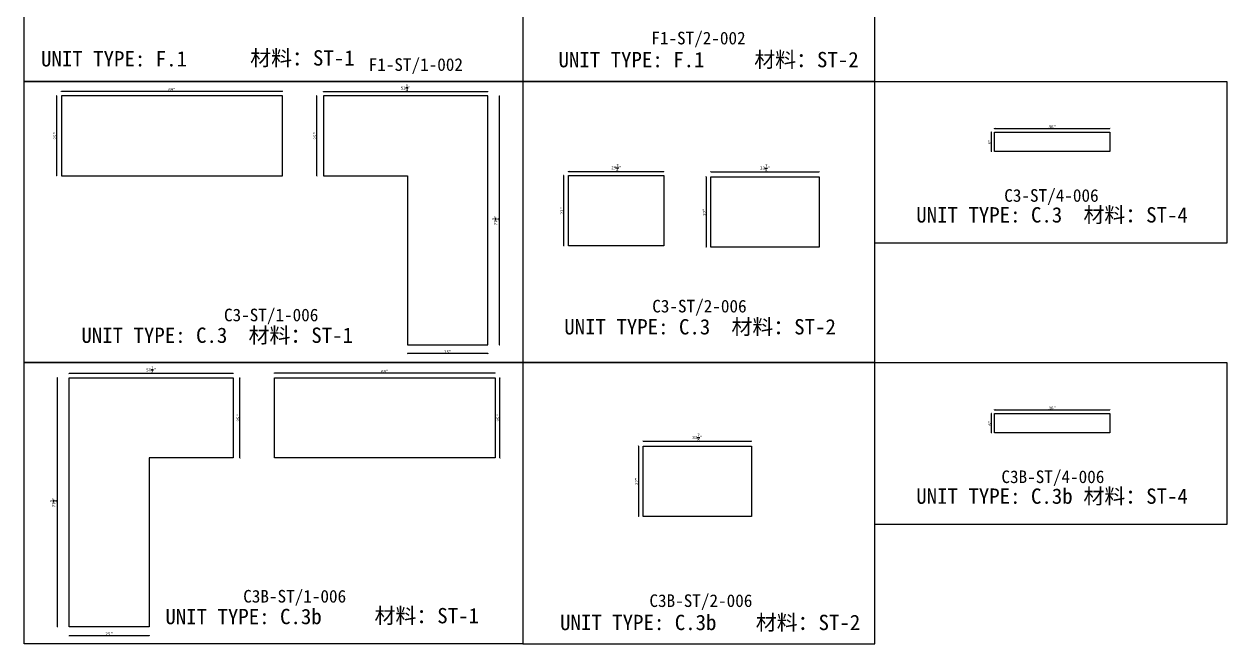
# Model space of a CAD drawing. Header units: millimetres. Extents: x -46966 to 138077, y -48408 to 2116.
# Drawn here: x 29598 to 39139, y -24218 to -19305 of the extents above; entities that cross this region are included whole.
import ezdxf
from ezdxf.enums import TextEntityAlignment as Align

# ---------------------------------------------------------------- set-up
doc = ezdxf.new("R2010")
doc.units = ezdxf.units.MM
doc.layers.add('PART_NUMBER', color=3, linetype='Continuous')
doc.styles.add('样式 1', font='')
doc.styles.get('样式 1').set_extended_font_data('NSimSun')
doc.dimstyles.new('副本 ISO-25', dxfattribs={"dimtxt": 25, "dimasz": 10, "dimexe": 1.5, "dimexo": 0.5, "dimtad": 1, "dimlfac": 0.03937, "dimlunit": 5, "dimtxsty": '样式 1', "dimblk": 'ARCHTICK', "dimcen": 2.5, "dimclrd": 256, "dimclrt": 1, "dimazin": 3, "dimtfac": 1, "dimtmove": 0, "dimatfit": 3, "dimfxlon": 1})

# ---------------------------------------------------------------- blocks, each defined once
blk = doc.blocks.new('_ArchTick')
at = {"color": 0, "linetype": 'ByBlock', "const_width": 0.15}
blk.add_lwpolyline([(-0.5, -0.5), (0.5, 0.5)], dxfattribs=at)
blk = doc.blocks.new('*D1041')
at = {"color": 0, "lineweight": -2, "transparency": 16777216}
for p, q in [((33916.8, -20473.1), (33916.8, -20470.6)), ((34672.5, -20473.1), (34672.5, -20470.6))]:
    blk.add_line(p, q, dxfattribs=at)
at = {"lineweight": -2, "transparency": 16777216}
blk.add_line((33916.8, -20472.1), (34672.5, -20472.1), dxfattribs=at)
at = {"layer": 'Defpoints', "color": 0, "transparency": 16777216}
for p in [(33916.8, -20504.8), (34672.5, -20472.1), (34672.5, -20504.8)]:
    blk.add_point(p, dxfattribs=at)
at = {"lineweight": -2, "transparency": 16777216, "xscale": 10, "yscale": 10, "zscale": 10, "rotation": 180}
blk.add_blockref('_ArchTick', (33916.8, -20472.1), dxfattribs=at)
at = {"lineweight": -2, "transparency": 16777216, "xscale": 10, "yscale": 10, "zscale": 10}
blk.add_blockref('_ArchTick', (34672.5, -20472.1), dxfattribs=at)
at = {"color": 1, "transparency": 16777216, "insert": (34294.7, -20443), "char_height": 25, "attachment_point": 5, "style": '样式 1'}
blk.add_mtext('\\A1;29{\\H1x;\\S3/4;}"', dxfattribs=at)
blk = doc.blocks.new('*D1042')
at = {"color": 0, "lineweight": -2, "transparency": 16777216}
for p, q in [((33878.5, -20504.8), (33876, -20504.8)), ((33878.5, -21063.6), (33876, -21063.6))]:
    blk.add_line(p, q, dxfattribs=at)
at = {"lineweight": -2, "transparency": 16777216}
blk.add_line((33877.5, -20504.8), (33877.5, -21063.6), dxfattribs=at)
at = {"layer": 'Defpoints', "color": 0, "transparency": 16777216}
for p in [(33916.8, -20504.8), (33877.5, -21063.6), (33916.8, -21063.6)]:
    blk.add_point(p, dxfattribs=at)
at = {"lineweight": -2, "transparency": 16777216, "xscale": 10, "yscale": 10, "zscale": 10}
for p, rotation in [((33877.5, -20504.8), 90), ((33877.5, -21063.6), 270)]:
    blk.add_blockref('_ArchTick', p, dxfattribs=dict(at, rotation=rotation))
at = {"color": 1, "transparency": 16777216, "insert": (33864.4, -20784.2), "char_height": 25, "attachment_point": 5, "rotation": 90, "style": '样式 1'}
blk.add_mtext('\\A1;22"', dxfattribs=at)
blk = doc.blocks.new('*D1043')
at = {"color": 0, "lineweight": -2, "transparency": 16777216}
for p, q in [((35044.4, -20476.6), (35044.4, -20474.1)), ((35904.8, -20476.6), (35904.8, -20474.1))]:
    blk.add_line(p, q, dxfattribs=at)
at = {"lineweight": -2, "transparency": 16777216}
blk.add_line((35044.4, -20475.6), (35904.8, -20475.6), dxfattribs=at)
at = {"layer": 'Defpoints', "color": 0, "transparency": 16777216}
for p in [(35904.8, -20475.6), (35044.4, -20515.1), (35904.8, -20515.1)]:
    blk.add_point(p, dxfattribs=at)
at = {"lineweight": -2, "transparency": 16777216, "xscale": 10, "yscale": 10, "zscale": 10, "rotation": 180}
blk.add_blockref('_ArchTick', (35044.4, -20475.6), dxfattribs=at)
at = {"lineweight": -2, "transparency": 16777216, "xscale": 10, "yscale": 10, "zscale": 10}
blk.add_blockref('_ArchTick', (35904.8, -20475.6), dxfattribs=at)
at = {"color": 1, "transparency": 16777216, "insert": (35474.6, -20446.5), "char_height": 25, "attachment_point": 5, "style": '样式 1'}
blk.add_mtext('\\A1;33{\\H1x;\\S7/8;}"', dxfattribs=at)
blk = doc.blocks.new('*D1044')
at = {"color": 0, "lineweight": -2, "transparency": 16777216}
for p, q in [((35008.8, -20515.1), (35006.3, -20515.1)), ((35008.8, -21073.9), (35006.3, -21073.9))]:
    blk.add_line(p, q, dxfattribs=at)
at = {"lineweight": -2, "transparency": 16777216}
blk.add_line((35007.8, -20515.1), (35007.8, -21073.9), dxfattribs=at)
at = {"layer": 'Defpoints', "color": 0, "transparency": 16777216}
for p in [(35044.4, -20515.1), (35007.8, -21073.9), (35044.4, -21073.9)]:
    blk.add_point(p, dxfattribs=at)
at = {"lineweight": -2, "transparency": 16777216, "xscale": 10, "yscale": 10, "zscale": 10}
for p, rotation in [((35007.8, -20515.1), 90), ((35007.8, -21073.9), 270)]:
    blk.add_blockref('_ArchTick', p, dxfattribs=dict(at, rotation=rotation))
at = {"color": 1, "transparency": 16777216, "insert": (34994.7, -20794.5), "char_height": 25, "attachment_point": 5, "rotation": 90, "style": '样式 1'}
blk.add_mtext('\\A1;22"', dxfattribs=at)
blk = doc.blocks.new('*D1045')
at = {"color": 0, "lineweight": -2, "transparency": 16777216}
for p, q in [((29858.9, -19873.6), (29856.4, -19873.6)), ((29858.9, -20508.6), (29856.4, -20508.6))]:
    blk.add_line(p, q, dxfattribs=at)
at = {"lineweight": -2, "transparency": 16777216}
blk.add_line((29857.9, -20508.6), (29857.9, -19873.6), dxfattribs=at)
at = {"layer": 'Defpoints', "color": 0, "transparency": 16777216}
for p in [(29857.9, -19873.6), (29894.9, -19873.6), (29894.9, -20508.6)]:
    blk.add_point(p, dxfattribs=at)
at = {"lineweight": -2, "transparency": 16777216, "xscale": 10, "yscale": 10, "zscale": 10}
for p, rotation in [((29857.9, -19873.6), 90), ((29857.9, -20508.6), 270)]:
    blk.add_blockref('_ArchTick', p, dxfattribs=dict(at, rotation=rotation))
at = {"color": 1, "transparency": 16777216, "insert": (29844.8, -20191.1), "char_height": 25, "attachment_point": 5, "rotation": 90, "style": '样式 1'}
blk.add_mtext('\\A1;25"', dxfattribs=at)
blk = doc.blocks.new('*D1046')
at = {"color": 0, "lineweight": -2, "transparency": 16777216}
for p, q in [((29894.9, -19838.3), (29894.9, -19835.8)), ((31647.5, -19838.3), (31647.5, -19835.8))]:
    blk.add_line(p, q, dxfattribs=at)
at = {"lineweight": -2, "transparency": 16777216}
blk.add_line((29894.9, -19837.3), (31647.5, -19837.3), dxfattribs=at)
at = {"layer": 'Defpoints', "color": 0, "transparency": 16777216}
for p in [(31647.5, -19837.3), (29894.9, -19873.6), (31647.5, -19873.6)]:
    blk.add_point(p, dxfattribs=at)
at = {"lineweight": -2, "transparency": 16777216, "xscale": 10, "yscale": 10, "zscale": 10, "rotation": 180}
blk.add_blockref('_ArchTick', (29894.9, -19837.3), dxfattribs=at)
at = {"lineweight": -2, "transparency": 16777216, "xscale": 10, "yscale": 10, "zscale": 10}
blk.add_blockref('_ArchTick', (31647.5, -19837.3), dxfattribs=at)
at = {"color": 1, "transparency": 16777216, "insert": (30771.2, -19824.2), "char_height": 25, "attachment_point": 5, "style": '样式 1'}
blk.add_mtext('\\A1;69"', dxfattribs=at)
blk = doc.blocks.new('*D1047')
at = {"color": 0, "lineweight": -2, "transparency": 16777216}
for p, q in [((31973.7, -19841.5), (31973.7, -19839)), ((33275.5, -19841.5), (33275.5, -19839))]:
    blk.add_line(p, q, dxfattribs=at)
at = {"lineweight": -2, "transparency": 16777216}
blk.add_line((31973.7, -19840.5), (33275.5, -19840.5), dxfattribs=at)
at = {"layer": 'Defpoints', "color": 0, "transparency": 16777216}
for p in [(33275.5, -19840.5), (31973.7, -19873.6), (33275.5, -19873.6)]:
    blk.add_point(p, dxfattribs=at)
at = {"lineweight": -2, "transparency": 16777216, "xscale": 10, "yscale": 10, "zscale": 10, "rotation": 180}
blk.add_blockref('_ArchTick', (31973.7, -19840.5), dxfattribs=at)
at = {"lineweight": -2, "transparency": 16777216, "xscale": 10, "yscale": 10, "zscale": 10}
blk.add_blockref('_ArchTick', (33275.5, -19840.5), dxfattribs=at)
at = {"color": 1, "transparency": 16777216, "insert": (32624.6, -19811.5), "char_height": 25, "attachment_point": 5, "style": '样式 1'}
blk.add_mtext('\\A1;51{\\H1x;\\S1/4;}"', dxfattribs=at)
blk = doc.blocks.new('*D1048')
at = {"color": 0, "lineweight": -2, "transparency": 16777216}
for p, q in [((31921.3, -19873.6), (31918.8, -19873.6)), ((31921.3, -20508.6), (31918.8, -20508.6))]:
    blk.add_line(p, q, dxfattribs=at)
at = {"lineweight": -2, "transparency": 16777216}
blk.add_line((31920.3, -20508.6), (31920.3, -19873.6), dxfattribs=at)
at = {"layer": 'Defpoints', "color": 0, "transparency": 16777216}
for p in [(31920.3, -19873.6), (31973.7, -19873.6), (31973.7, -20508.6)]:
    blk.add_point(p, dxfattribs=at)
at = {"lineweight": -2, "transparency": 16777216, "xscale": 10, "yscale": 10, "zscale": 10}
for p, rotation in [((31920.3, -19873.6), 90), ((31920.3, -20508.6), 270)]:
    blk.add_blockref('_ArchTick', p, dxfattribs=dict(at, rotation=rotation))
at = {"color": 1, "transparency": 16777216, "insert": (31907.2, -20191.1), "char_height": 25, "attachment_point": 5, "rotation": 90, "style": '样式 1'}
blk.add_mtext('\\A1;25"', dxfattribs=at)
blk = doc.blocks.new('*D1049')
at = {"color": 0, "lineweight": -2, "transparency": 16777216}
for p, q in [((32640.5, -21915.9), (32640.5, -21918.4)), ((33275.5, -21915.9), (33275.5, -21918.4))]:
    blk.add_line(p, q, dxfattribs=at)
at = {"lineweight": -2, "transparency": 16777216}
blk.add_line((33275.5, -21916.9), (32640.5, -21916.9), dxfattribs=at)
at = {"layer": 'Defpoints', "color": 0, "transparency": 16777216}
for p in [(32640.5, -21848.5), (32640.5, -21916.9), (33275.5, -21848.5)]:
    blk.add_point(p, dxfattribs=at)
at = {"lineweight": -2, "transparency": 16777216, "xscale": 10, "yscale": 10, "zscale": 10, "rotation": 180}
blk.add_blockref('_ArchTick', (32640.5, -21916.9), dxfattribs=at)
at = {"lineweight": -2, "transparency": 16777216, "xscale": 10, "yscale": 10, "zscale": 10}
blk.add_blockref('_ArchTick', (33275.5, -21916.9), dxfattribs=at)
at = {"color": 1, "transparency": 16777216, "insert": (32958, -21903.8), "char_height": 25, "attachment_point": 5, "style": '样式 1'}
blk.add_mtext('\\A1;25"', dxfattribs=at)
blk = doc.blocks.new('*D1050')
at = {"color": 0, "lineweight": -2, "transparency": 16777216}
for p, q in [((33367.7, -19873.6), (33370.2, -19873.6)), ((33367.7, -21848.5), (33370.2, -21848.5))]:
    blk.add_line(p, q, dxfattribs=at)
at = {"lineweight": -2, "transparency": 16777216}
blk.add_line((33368.7, -21848.5), (33368.7, -19873.6), dxfattribs=at)
at = {"layer": 'Defpoints', "color": 0, "transparency": 16777216}
for p in [(33275.5, -19873.6), (33368.7, -19873.6), (33275.5, -21848.5)]:
    blk.add_point(p, dxfattribs=at)
at = {"lineweight": -2, "transparency": 16777216, "xscale": 10, "yscale": 10, "zscale": 10}
for p, rotation in [((33368.7, -19873.6), 90), ((33368.7, -21848.5), 270)]:
    blk.add_blockref('_ArchTick', p, dxfattribs=dict(at, rotation=rotation))
at = {"color": 1, "transparency": 16777216, "insert": (33339.6, -20861.1), "char_height": 25, "attachment_point": 5, "rotation": 90, "style": '样式 1'}
blk.add_mtext('\\A1;77{\\H1x;\\S3/4;}"', dxfattribs=at)
blk = doc.blocks.new('*D1051')
at = {"color": 0, "lineweight": -2, "transparency": 16777216}
for p, q in [((33371.9, -22108.1), (33374.4, -22108.1)), ((33371.9, -22743.1), (33374.4, -22743.1))]:
    blk.add_line(p, q, dxfattribs=at)
at = {"lineweight": -2, "transparency": 16777216}
blk.add_line((33372.9, -22743.1), (33372.9, -22108.1), dxfattribs=at)
at = {"layer": 'Defpoints', "color": 0, "transparency": 16777216}
for p in [(33336, -22108.1), (33372.9, -22108.1), (33336, -22743.1)]:
    blk.add_point(p, dxfattribs=at)
at = {"lineweight": -2, "transparency": 16777216, "xscale": 10, "yscale": 10, "zscale": 10}
for p, rotation in [((33372.9, -22108.1), 90), ((33372.9, -22743.1), 270)]:
    blk.add_blockref('_ArchTick', p, dxfattribs=dict(at, rotation=rotation))
at = {"color": 1, "transparency": 16777216, "insert": (33359.8, -22425.6), "char_height": 25, "attachment_point": 5, "rotation": 90, "style": '样式 1'}
blk.add_mtext('\\A1;25"', dxfattribs=at)
blk = doc.blocks.new('*D1052')
at = {"color": 0, "lineweight": -2, "transparency": 16777216}
for p, q in [((31583.4, -22072.8), (31583.4, -22070.3)), ((33336, -22072.8), (33336, -22070.3))]:
    blk.add_line(p, q, dxfattribs=at)
at = {"lineweight": -2, "transparency": 16777216}
blk.add_line((33336, -22071.8), (31583.4, -22071.8), dxfattribs=at)
at = {"layer": 'Defpoints', "color": 0, "transparency": 16777216}
for p in [(31583.4, -22071.8), (31583.4, -22108.1), (33336, -22108.1)]:
    blk.add_point(p, dxfattribs=at)
at = {"lineweight": -2, "transparency": 16777216, "xscale": 10, "yscale": 10, "zscale": 10, "rotation": 180}
blk.add_blockref('_ArchTick', (31583.4, -22071.8), dxfattribs=at)
at = {"lineweight": -2, "transparency": 16777216, "xscale": 10, "yscale": 10, "zscale": 10}
blk.add_blockref('_ArchTick', (33336, -22071.8), dxfattribs=at)
at = {"color": 1, "transparency": 16777216, "insert": (32459.7, -22058.7), "char_height": 25, "attachment_point": 5, "style": '样式 1'}
blk.add_mtext('\\A1;69"', dxfattribs=at)
blk = doc.blocks.new('*D1053')
at = {"color": 0, "lineweight": -2, "transparency": 16777216}
for p, q in [((29955.3, -22076), (29955.3, -22073.5)), ((31257.1, -22076), (31257.1, -22073.5))]:
    blk.add_line(p, q, dxfattribs=at)
at = {"lineweight": -2, "transparency": 16777216}
blk.add_line((31257.1, -22075), (29955.3, -22075), dxfattribs=at)
at = {"layer": 'Defpoints', "color": 0, "transparency": 16777216}
for p in [(29955.3, -22075), (29955.3, -22108.1), (31257.1, -22108.1)]:
    blk.add_point(p, dxfattribs=at)
at = {"lineweight": -2, "transparency": 16777216, "xscale": 10, "yscale": 10, "zscale": 10, "rotation": 180}
blk.add_blockref('_ArchTick', (29955.3, -22075), dxfattribs=at)
at = {"lineweight": -2, "transparency": 16777216, "xscale": 10, "yscale": 10, "zscale": 10}
blk.add_blockref('_ArchTick', (31257.1, -22075), dxfattribs=at)
at = {"color": 1, "transparency": 16777216, "insert": (30606.2, -22046), "char_height": 25, "attachment_point": 5, "style": '样式 1'}
blk.add_mtext('\\A1;51{\\H1x;\\S1/4;}"', dxfattribs=at)
blk = doc.blocks.new('*D1054')
at = {"color": 0, "lineweight": -2, "transparency": 16777216}
for p, q in [((31309.5, -22108.1), (31312, -22108.1)), ((31309.5, -22743.1), (31312, -22743.1))]:
    blk.add_line(p, q, dxfattribs=at)
at = {"lineweight": -2, "transparency": 16777216}
blk.add_line((31310.5, -22743.1), (31310.5, -22108.1), dxfattribs=at)
at = {"layer": 'Defpoints', "color": 0, "transparency": 16777216}
for p in [(31257.1, -22108.1), (31310.5, -22108.1), (31257.1, -22743.1)]:
    blk.add_point(p, dxfattribs=at)
at = {"lineweight": -2, "transparency": 16777216, "xscale": 10, "yscale": 10, "zscale": 10}
for p, rotation in [((31310.5, -22108.1), 90), ((31310.5, -22743.1), 270)]:
    blk.add_blockref('_ArchTick', p, dxfattribs=dict(at, rotation=rotation))
at = {"color": 1, "transparency": 16777216, "insert": (31297.4, -22425.6), "char_height": 25, "attachment_point": 5, "rotation": 90, "style": '样式 1'}
blk.add_mtext('\\A1;25"', dxfattribs=at)
blk = doc.blocks.new('*D1055')
at = {"color": 0, "lineweight": -2, "transparency": 16777216}
for p, q in [((29955.3, -24150.4), (29955.3, -24152.9)), ((30590.3, -24150.4), (30590.3, -24152.9))]:
    blk.add_line(p, q, dxfattribs=at)
at = {"lineweight": -2, "transparency": 16777216}
blk.add_line((29955.3, -24151.4), (30590.3, -24151.4), dxfattribs=at)
at = {"layer": 'Defpoints', "color": 0, "transparency": 16777216}
for p in [(29955.3, -24083), (30590.3, -24083), (30590.3, -24151.4)]:
    blk.add_point(p, dxfattribs=at)
at = {"lineweight": -2, "transparency": 16777216, "xscale": 10, "yscale": 10, "zscale": 10, "rotation": 180}
blk.add_blockref('_ArchTick', (29955.3, -24151.4), dxfattribs=at)
at = {"lineweight": -2, "transparency": 16777216, "xscale": 10, "yscale": 10, "zscale": 10}
blk.add_blockref('_ArchTick', (30590.3, -24151.4), dxfattribs=at)
at = {"color": 1, "transparency": 16777216, "insert": (30272.8, -24138.3), "char_height": 25, "attachment_point": 5, "style": '样式 1'}
blk.add_mtext('\\A1;25"', dxfattribs=at)
blk = doc.blocks.new('*D1056')
at = {"color": 0, "lineweight": -2, "transparency": 16777216}
for p, q in [((29863.1, -22108.1), (29860.6, -22108.1)), ((29863.1, -24083), (29860.6, -24083))]:
    blk.add_line(p, q, dxfattribs=at)
at = {"lineweight": -2, "transparency": 16777216}
blk.add_line((29862.1, -24083), (29862.1, -22108.1), dxfattribs=at)
at = {"layer": 'Defpoints', "color": 0, "transparency": 16777216}
for p in [(29862.1, -22108.1), (29955.3, -22108.1), (29955.3, -24083)]:
    blk.add_point(p, dxfattribs=at)
at = {"lineweight": -2, "transparency": 16777216, "xscale": 10, "yscale": 10, "zscale": 10}
for p, rotation in [((29862.1, -22108.1), 90), ((29862.1, -24083), 270)]:
    blk.add_blockref('_ArchTick', p, dxfattribs=dict(at, rotation=rotation))
at = {"color": 1, "transparency": 16777216, "insert": (29833, -23095.6), "char_height": 25, "attachment_point": 5, "rotation": 90, "style": '样式 1'}
blk.add_mtext('\\A1;77{\\H1x;\\S3/4;}"', dxfattribs=at)
blk = doc.blocks.new('*D1057')
at = {"color": 0, "lineweight": -2, "transparency": 16777216}
for p, q in [((34507.4, -22611.3), (34507.4, -22608.8)), ((35367.8, -22611.3), (35367.8, -22608.8))]:
    blk.add_line(p, q, dxfattribs=at)
at = {"lineweight": -2, "transparency": 16777216}
blk.add_line((34507.4, -22610.3), (35367.8, -22610.3), dxfattribs=at)
at = {"layer": 'Defpoints', "color": 0, "transparency": 16777216}
for p in [(35367.8, -22610.3), (34507.4, -22649.7), (35367.8, -22649.7)]:
    blk.add_point(p, dxfattribs=at)
at = {"lineweight": -2, "transparency": 16777216, "xscale": 10, "yscale": 10, "zscale": 10, "rotation": 180}
blk.add_blockref('_ArchTick', (34507.4, -22610.3), dxfattribs=at)
at = {"lineweight": -2, "transparency": 16777216, "xscale": 10, "yscale": 10, "zscale": 10}
blk.add_blockref('_ArchTick', (35367.8, -22610.3), dxfattribs=at)
at = {"color": 1, "transparency": 16777216, "insert": (34937.6, -22581.2), "char_height": 25, "attachment_point": 5, "style": '样式 1'}
blk.add_mtext('\\A1;33{\\H1x;\\S7/8;}"', dxfattribs=at)
blk = doc.blocks.new('*D1058')
at = {"color": 0, "lineweight": -2, "transparency": 16777216}
for p, q in [((34471.7, -22649.7), (34469.2, -22649.7)), ((34471.7, -23208.5), (34469.2, -23208.5))]:
    blk.add_line(p, q, dxfattribs=at)
at = {"lineweight": -2, "transparency": 16777216}
blk.add_line((34470.7, -22649.7), (34470.7, -23208.5), dxfattribs=at)
at = {"layer": 'Defpoints', "color": 0, "transparency": 16777216}
for p in [(34507.4, -22649.7), (34470.7, -23208.5), (34507.4, -23208.5)]:
    blk.add_point(p, dxfattribs=at)
at = {"lineweight": -2, "transparency": 16777216, "xscale": 10, "yscale": 10, "zscale": 10}
for p, rotation in [((34470.7, -22649.7), 90), ((34470.7, -23208.5), 270)]:
    blk.add_blockref('_ArchTick', p, dxfattribs=dict(at, rotation=rotation))
at = {"color": 1, "transparency": 16777216, "insert": (34457.6, -22929.1), "char_height": 25, "attachment_point": 5, "rotation": 90, "style": '样式 1'}
blk.add_mtext('\\A1;22"', dxfattribs=at)
blk = doc.blocks.new('*D1059')
at = {"color": 0, "lineweight": -2, "transparency": 16777216}
for p, q in [((37296.2, -20132.6), (37296.2, -20130.1)), ((38210.6, -20132.6), (38210.6, -20130.1))]:
    blk.add_line(p, q, dxfattribs=at)
at = {"lineweight": -2, "transparency": 16777216}
blk.add_line((37296.2, -20131.6), (38210.6, -20131.6), dxfattribs=at)
at = {"layer": 'Defpoints', "color": 0, "transparency": 16777216}
for p in [(37296.2, -20162.4), (38210.6, -20131.6), (38210.6, -20162.4)]:
    blk.add_point(p, dxfattribs=at)
at = {"lineweight": -2, "transparency": 16777216, "xscale": 10, "yscale": 10, "zscale": 10, "rotation": 180}
blk.add_blockref('_ArchTick', (37296.2, -20131.6), dxfattribs=at)
at = {"lineweight": -2, "transparency": 16777216, "xscale": 10, "yscale": 10, "zscale": 10}
blk.add_blockref('_ArchTick', (38210.6, -20131.6), dxfattribs=at)
at = {"color": 1, "transparency": 16777216, "insert": (37753.4, -20118.5), "char_height": 25, "attachment_point": 5, "style": '样式 1'}
blk.add_mtext('\\A1;36"', dxfattribs=at)
blk = doc.blocks.new('*D1060')
at = {"color": 0, "lineweight": -2, "transparency": 16777216}
for p, q in [((37271.3, -20162.4), (37268.8, -20162.4)), ((37271.3, -20314.8), (37268.8, -20314.8))]:
    blk.add_line(p, q, dxfattribs=at)
at = {"lineweight": -2, "transparency": 16777216}
blk.add_line((37270.3, -20314.8), (37270.3, -20162.4), dxfattribs=at)
at = {"layer": 'Defpoints', "color": 0, "transparency": 16777216}
for p in [(37270.3, -20162.4), (37296.2, -20162.4), (37296.2, -20314.8)]:
    blk.add_point(p, dxfattribs=at)
at = {"lineweight": -2, "transparency": 16777216, "xscale": 10, "yscale": 10, "zscale": 10}
for p, rotation in [((37270.3, -20162.4), 90), ((37270.3, -20314.8), 270)]:
    blk.add_blockref('_ArchTick', p, dxfattribs=dict(at, rotation=rotation))
at = {"color": 1, "transparency": 16777216, "insert": (37257.2, -20238.6), "char_height": 25, "attachment_point": 5, "rotation": 90, "style": '样式 1'}
blk.add_mtext('\\A1;6"', dxfattribs=at)
blk = doc.blocks.new('*D1061')
at = {"color": 0, "lineweight": -2, "transparency": 16777216}
for p, q in [((37296.2, -22362.2), (37296.2, -22359.7)), ((38210.6, -22362.2), (38210.6, -22359.7))]:
    blk.add_line(p, q, dxfattribs=at)
at = {"lineweight": -2, "transparency": 16777216}
blk.add_line((37296.2, -22361.2), (38210.6, -22361.2), dxfattribs=at)
at = {"layer": 'Defpoints', "color": 0, "transparency": 16777216}
for p in [(37296.2, -22392), (38210.6, -22361.2), (38210.6, -22392)]:
    blk.add_point(p, dxfattribs=at)
at = {"lineweight": -2, "transparency": 16777216, "xscale": 10, "yscale": 10, "zscale": 10, "rotation": 180}
blk.add_blockref('_ArchTick', (37296.2, -22361.2), dxfattribs=at)
at = {"lineweight": -2, "transparency": 16777216, "xscale": 10, "yscale": 10, "zscale": 10}
blk.add_blockref('_ArchTick', (38210.6, -22361.2), dxfattribs=at)
at = {"color": 1, "transparency": 16777216, "insert": (37753.4, -22348), "char_height": 25, "attachment_point": 5, "style": '样式 1'}
blk.add_mtext('\\A1;36"', dxfattribs=at)
blk = doc.blocks.new('*D1062')
at = {"color": 0, "lineweight": -2, "transparency": 16777216}
for p, q in [((37271.3, -22392), (37268.8, -22392)), ((37271.3, -22544.4), (37268.8, -22544.4))]:
    blk.add_line(p, q, dxfattribs=at)
at = {"lineweight": -2, "transparency": 16777216}
blk.add_line((37270.3, -22544.4), (37270.3, -22392), dxfattribs=at)
at = {"layer": 'Defpoints', "color": 0, "transparency": 16777216}
for p in [(37270.3, -22392), (37296.2, -22392), (37296.2, -22544.4)]:
    blk.add_point(p, dxfattribs=at)
at = {"lineweight": -2, "transparency": 16777216, "xscale": 10, "yscale": 10, "zscale": 10}
for p, rotation in [((37270.3, -22392), 90), ((37270.3, -22544.4), 270)]:
    blk.add_blockref('_ArchTick', p, dxfattribs=dict(at, rotation=rotation))
at = {"color": 1, "transparency": 16777216, "insert": (37257.2, -22468.2), "char_height": 25, "attachment_point": 5, "rotation": 90, "style": '样式 1'}
blk.add_mtext('\\A1;6"', dxfattribs=at)

msp = doc.modelspace()

# ---------------------------------------------------------------- linework, layer by layer
at = {"color": 1}
for points in [[(29598.099, -16476.643), (33554.981, -16476.643), (33554.981, -19758.7), (29598.099, -19758.7)], [(33554.981, -19758.7), (36346.855, -19758.7), (36346.855, -16476.643), (33554.981, -16476.643)], [(29598.099, -19758.7), (33554.981, -19758.7), (33554.981, -21988.267), (29598.099, -21988.267)], [(33554.981, -21988.267), (36346.855, -21988.267), (36346.855, -19758.7), (33554.981, -19758.7)], [(36346.855, -19758.7), (39138.729, -19758.7), (39138.729, -21041.097), (36346.855, -21041.097)], [(29598.099, -21988.267), (33554.981, -21988.267), (33554.981, -24217.834), (29598.099, -24217.834)], [(33554.981, -24217.834), (36346.855, -24217.834), (36346.855, -21988.267), (33554.981, -21988.267)], [(36346.855, -21988.267), (39138.729, -21988.267), (39138.729, -23270.664), (36346.855, -23270.664)]]:
    msp.add_lwpolyline(points, close=True, dxfattribs=at)
for points in [[(29894.85, -20508.626), (31647.45, -20508.626), (31647.45, -19873.626), (29894.85, -19873.626)], [(33275.495, -19873.626), (31973.745, -19873.626), (31973.745, -20508.626), (32640.495, -20508.626), (32640.495, -21848.476), (33275.495, -21848.476)], [(37296.174, -20162.436), (38210.574, -20162.436), (38210.574, -20314.836), (37296.174, -20314.836)], [(33916.838, -20504.818), (34672.488, -20504.818), (34672.488, -21063.618), (33916.838, -21063.618)], [(35044.423, -20515.052), (35904.848, -20515.052), (35904.848, -21073.852), (35044.423, -21073.852)], [(29955.34, -22108.142), (31257.09, -22108.142), (31257.09, -22743.142), (30590.34, -22743.142), (30590.34, -24082.992), (29955.34, -24082.992)], [(33335.985, -22743.142), (31583.385, -22743.142), (31583.385, -22108.142), (33335.985, -22108.142)], [(37296.174, -22392.003), (38210.574, -22392.003), (38210.574, -22544.403), (37296.174, -22544.403)], [(34507.38, -22649.684), (35367.805, -22649.684), (35367.805, -23208.484), (34507.38, -23208.484)]]:
    msp.add_lwpolyline(points, close=True)

# ---------------------------------------------------------------- texts
at = {"style": '样式 1'}
for s, p in [('UNIT TYPE: F.1', (29732.557, -19640.565)), ('材料：ST-1', (31391.844, -19633.91)), ('UNIT TYPE: F.1', (33836.967, -19647.343)), ('材料：ST-2', (35389.692, -19647.343)), ('UNIT TYPE: C.3', (36674.483, -20877.593)), ('材料：ST-4', (38000.764, -20877.593)), ('UNIT TYPE: C.3', (33882.608, -21764.771)), ('材料：ST-2', (35208.889, -21764.771)), ('UNIT TYPE: C.3', (30052.523, -21831.725)), ('材料：ST-1', (31378.804, -21831.725)), ('UNIT TYPE: C.3b', (36674.483, -23107.16)), ('材料：ST-4', (38000.764, -23107.16)), ('UNIT TYPE: C.3b', (30718.533, -24061.292)), ('材料：ST-1', (32377.82, -24054.637)), ('UNIT TYPE: C.3b', (33849.308, -24108.265)), ('材料：ST-2', (35402.033, -24108.265))]:
    msp.add_text(s, height=121.5865, dxfattribs=at).set_placement(p)
at = {"layer": 'PART_NUMBER', "color": 3, "style": '样式 1'}
for s, p in [('F1-ST/2-002', (34947.068, -19415.869)), ('F1-ST/1-002', (32705.186, -19625.869)), ('C3-ST/4-006', (37746.719, -20663.266)), ('C3-ST/1-006', (31557.963, -21610.436)), ('C3-ST/2-006', (34954.844, -21540.436)), ('C3B-ST/4-006', (37758.308, -22892.834)), ('C3B-ST/1-006', (31744.552, -23840.003)), ('C3B-ST/2-006', (34966.434, -23875.003))]:
    msp.add_text(s, height=100, dxfattribs=at).set_placement(p, align=Align.MIDDLE_CENTER)

# ---------------------------------------------------------------- dimensions: what is measured, and where the dimension line sits
for base, p1, p2, picture, middle in [((31647.45, -19837.296), (29894.85, -19873.626), (31647.45, -19873.626), '*D1046', (30771.15, -19824.171)), ((33275.495, -19840.493), (31973.745, -19873.626), (33275.495, -19873.626), '*D1047', (32624.62, -19811.47)), ((38210.574, -20131.6), (37296.174, -20162.436), (38210.574, -20162.436), '*D1059', (37753.374, -20118.475)), ((34672.488, -20472.134), (33916.838, -20504.818), (34672.488, -20504.818), '*D1041', (34294.663, -20443.04)), ((35904.848, -20475.625), (35044.423, -20515.052), (35904.848, -20515.052), '*D1043', (35474.636, -20446.532)), ((32640.495, -21916.892), (33275.495, -21848.476), (32640.495, -21848.476), '*D1049', (32957.995, -21903.767)), ((38210.574, -22361.168), (37296.174, -22392.003), (38210.574, -22392.003), '*D1061', (37753.374, -22348.043)), ((35367.805, -22610.257), (34507.38, -22649.684), (35367.805, -22649.684), '*D1057', (34937.592, -22581.164))]:
    dim = msp.add_linear_dim(base=base, p1=p1, p2=p2, dimstyle='副本 ISO-25')
    dim.commit()
    dim.dimension.update_dxf_attribs({"geometry": picture, "text_midpoint": middle})
for base, p1, p2, angle, picture, middle in [((29857.911, -19873.626), (29894.85, -20508.626), (29894.85, -19873.626), 90, '*D1045', (29844.786, -20191.126)), ((31920.3, -19873.626), (31973.745, -20508.626), (31973.745, -19873.626), 90, '*D1048', (31907.175, -20191.126)), ((33368.718, -19873.626), (33275.495, -21848.476), (33275.495, -19873.626), 90, '*D1050', (33339.624, -20861.051)), ((37270.339, -20162.436), (37296.174, -20314.836), (37296.174, -20162.436), 90, '*D1060', (37257.214, -20238.636)), ((33877.511, -21063.618), (33916.838, -20504.818), (33916.838, -21063.618), 90, '*D1042', (33864.386, -20784.218)), ((35007.777, -21073.852), (35044.423, -20515.052), (35044.423, -21073.852), 90, '*D1044', (34994.652, -20794.452)), ((29955.34, -22075.009), (31257.09, -22108.142), (29955.34, -22108.142), 180, '*D1053', (30606.215, -22045.986)), ((29862.117, -22108.142), (29955.34, -24082.992), (29955.34, -22108.142), 90, '*D1056', (29833.024, -23095.567)), ((31310.535, -22108.142), (31257.09, -22743.142), (31257.09, -22108.142), 90, '*D1054', (31297.41, -22425.642)), ((31583.385, -22071.811), (33335.985, -22108.142), (31583.385, -22108.142), 180, '*D1052', (32459.685, -22058.686)), ((33372.924, -22108.142), (33335.985, -22743.142), (33335.985, -22108.142), 90, '*D1051', (33359.799, -22425.642)), ((37270.339, -22392.003), (37296.174, -22544.403), (37296.174, -22392.003), 90, '*D1062', (37257.214, -22468.203)), ((34470.733, -23208.484), (34507.38, -22649.684), (34507.38, -23208.484), 90, '*D1058', (34457.608, -22929.084)), ((30590.34, -24151.408), (29955.34, -24082.992), (30590.34, -24082.992), 180, '*D1055', (30272.84, -24138.283))]:
    dim = msp.add_linear_dim(base=base, p1=p1, p2=p2, angle=angle, dimstyle='副本 ISO-25')
    dim.commit()
    dim.dimension.update_dxf_attribs({"geometry": picture, "text_midpoint": middle})

doc.saveas('drawing.dxf')
